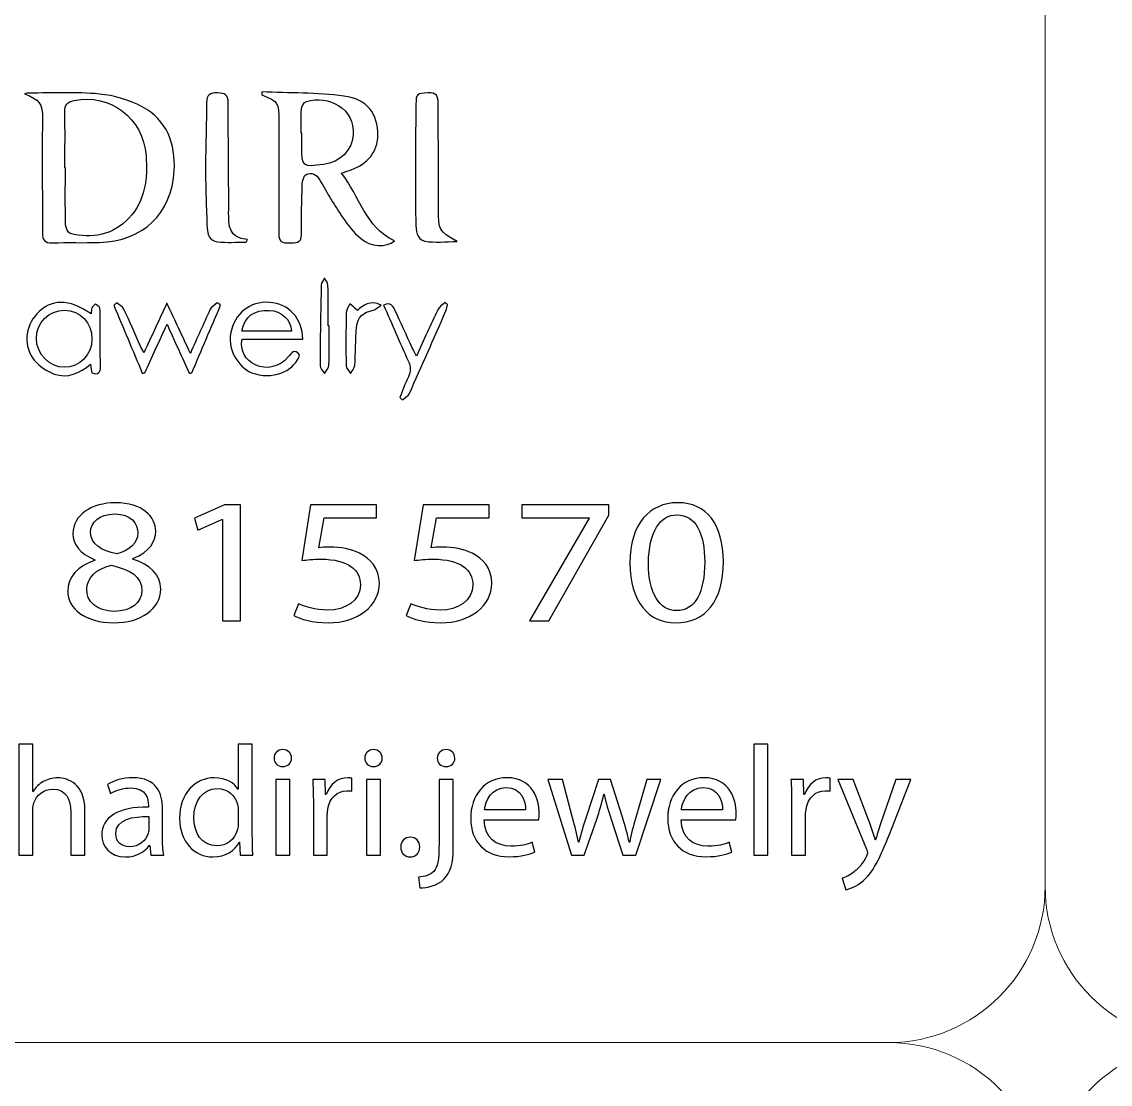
# Model space of a CAD drawing. Header units: millimetres. Extents: x -576 to 618, y 160 to 343.
# Drawn here: x 0.99 to 21.78, y 302.5 to 322.8 of the extents above; entities that cross this region are included whole.
import ezdxf

# ---------------------------------------------------------------- set-up
doc = ezdxf.new("R2010")
doc.units = ezdxf.units.MM
doc.header["$MEASUREMENT"] = 0
doc.layers.add('Layer 1', color=7, linetype='Continuous')

msp = doc.modelspace()

# ---------------------------------------------------------------- linework, layer by layer
at = {"layer": 'Layer 1', "color": 250, "lineweight": 18}
for points in [[(-16.2783, 343.1001), (-16.2783, 343.1001), (17.5517, 343.1001), (17.5517, 343.1001), (19.1957, 343.1001), (20.5367, 341.7591), (20.5367, 340.1151), (20.5367, 340.1151), (20.5367, 306.2851), (20.5367, 306.2851), (20.5367, 304.6411), (19.1957, 303.3001), (17.5517, 303.3001), (17.5517, 303.3001), (-16.2783, 303.3001), (-16.2783, 303.3001), (-17.9223, 303.3001), (-19.2633, 304.6411), (-19.2633, 306.2851), (-19.2633, 306.2851), (-19.2633, 340.1151), (-19.2633, 340.1151), (-19.2633, 341.7591), (-17.9223, 343.1001), (-16.2783, 343.1001)], [(23.5217, 343.1001), (23.5217, 343.1001), (57.3517, 343.1001), (57.3517, 343.1001), (58.9957, 343.1001), (60.3367, 341.7591), (60.3367, 340.1151), (60.3367, 340.1151), (60.3367, 306.2851), (60.3367, 306.2851), (60.3367, 304.6411), (58.9957, 303.3001), (57.3517, 303.3001), (57.3517, 303.3001), (23.5217, 303.3001), (23.5217, 303.3001), (21.8777, 303.3001), (20.5367, 304.6411), (20.5367, 306.2851), (20.5367, 306.2851), (20.5367, 340.1151), (20.5367, 340.1151), (20.5367, 341.7591), (21.8777, 343.1001), (23.5217, 343.1001)], [(-16.2783, 303.3001), (-16.2783, 303.3001), (17.5517, 303.3001), (17.5517, 303.3001), (19.1957, 303.3001), (20.5367, 301.9591), (20.5367, 300.3151), (20.5367, 300.3151), (20.5367, 266.4851), (20.5367, 266.4851), (20.5367, 264.8411), (19.1957, 263.5001), (17.5517, 263.5001), (17.5517, 263.5001), (-16.2783, 263.5001), (-16.2783, 263.5001), (-17.9223, 263.5001), (-19.2633, 264.8411), (-19.2633, 266.4851), (-19.2633, 266.4851), (-19.2633, 300.3151), (-19.2633, 300.3151), (-19.2633, 301.9591), (-17.9223, 303.3001), (-16.2783, 303.3001)], [(23.5217, 303.3001), (23.5217, 303.3001), (57.3517, 303.3001), (57.3517, 303.3001), (58.9957, 303.3001), (60.3367, 301.9591), (60.3367, 300.3151), (60.3367, 300.3151), (60.3367, 266.4851), (60.3367, 266.4851), (60.3367, 264.8411), (58.9957, 263.5001), (57.3517, 263.5001), (57.3517, 263.5001), (23.5217, 263.5001), (23.5217, 263.5001), (21.8777, 263.5001), (20.5367, 264.8411), (20.5367, 266.4851), (20.5367, 266.4851), (20.5367, 300.3151), (20.5367, 300.3151), (20.5367, 301.9591), (21.8777, 303.3001), (23.5217, 303.3001)]]:
    msp.add_open_spline(points, degree=3, knots=[0, 0, 0, 0, 0.125, 0.125, 0.125, 0.25, 0.25, 0.25, 0.375, 0.375, 0.375, 0.5, 0.5, 0.5, 0.625, 0.625, 0.625, 0.75, 0.75, 0.75, 0.875, 0.875, 0.875, 1, 1, 1, 1], dxfattribs=at)
at = {"layer": 'Layer 1', "color": 230}
for points, knots in [([(1.0398, 321.4248), (1.0707, 321.4304), (1.1013, 321.441), (1.1318, 321.4407), (1.5793, 321.4386), (2.0292, 321.4635), (2.4725, 321.4217), (2.7521, 321.3951), (3.0442, 321.3097), (3.2916, 321.1774), (3.7652, 320.925), (3.9293, 320.4704), (3.9022, 319.9583), (3.8582, 319.1337), (3.3, 318.6076), (2.4709, 318.5852), (2.1715, 318.5768), (1.871, 318.5876), (1.5711, 318.5786), (1.4277, 318.5745), (1.3833, 318.6348), (1.3836, 318.7686), (1.3852, 319.3518), (1.3808, 319.9349), (1.3799, 320.5178), (1.3799, 320.6594), (1.3893, 320.8008), (1.3873, 320.9424), (1.3833, 321.2466), (1.3312, 321.3134), (1.0398, 321.4248)], [0, 0, 0, 0, 0.1, 0.1, 0.1, 0.2, 0.2, 0.2, 0.3, 0.3, 0.3, 0.4, 0.4, 0.4, 0.5, 0.5, 0.5, 0.6, 0.6, 0.6, 0.7, 0.7, 0.7, 0.8, 0.8, 0.8, 0.9, 0.9, 0.9, 1, 1, 1, 1]), ([(1.8142, 320.0117), (1.8142, 320.0117), (1.8227, 320.0117), (1.8227, 320.0117), (1.8227, 319.6494), (1.8188, 319.2869), (1.8267, 318.9246), (1.8282, 318.8663), (1.8723, 318.768), (1.9131, 318.758), (2.3362, 318.6569), (2.7262, 318.7181), (3.0358, 319.0498), (3.3509, 319.387), (3.3958, 319.8073), (3.3642, 320.2407), (3.3115, 320.9646), (2.68, 321.4413), (1.9887, 321.295), (1.8607, 321.2681), (1.8082, 321.2176), (1.8114, 321.0819), (1.8202, 320.7252), (1.8142, 320.3686), (1.8142, 320.0117)], [0, 0, 0, 0, 0.125, 0.125, 0.125, 0.25, 0.25, 0.25, 0.375, 0.375, 0.375, 0.5, 0.5, 0.5, 0.625, 0.625, 0.625, 0.75, 0.75, 0.75, 0.875, 0.875, 0.875, 1, 1, 1, 1]), ([(5.2741, 318.5924), (5.0909, 318.5924), (4.9056, 318.5777), (4.7243, 318.5974), (4.5873, 318.612), (4.5355, 318.7353), (4.5306, 318.8616), (4.5162, 319.2408), (4.5015, 319.6199), (4.5006, 319.9989), (4.5, 320.4183), (4.5187, 320.837), (4.519, 321.2564), (4.5193, 321.4124), (4.5902, 321.4457), (4.7281, 321.4432), (4.8651, 321.4408), (4.9359, 321.4071), (4.9353, 321.251), (4.9324, 320.6165), (4.9402, 319.9821), (4.9433, 319.3475), (4.9437, 319.2854), (4.9424, 319.223), (4.9418, 319.1606), (4.939, 318.911), (4.9465, 318.6679), (5.2997, 318.6402), (5.2913, 318.6245), (5.2825, 318.6086), (5.2741, 318.5924)], [0, 0, 0, 0, 0.1, 0.1, 0.1, 0.2, 0.2, 0.2, 0.3, 0.3, 0.3, 0.4, 0.4, 0.4, 0.5, 0.5, 0.5, 0.6, 0.6, 0.6, 0.7, 0.7, 0.7, 0.8, 0.8, 0.8, 0.9, 0.9, 0.9, 1, 1, 1, 1]), ([(5.5761, 321.4631), (6.0994, 321.4394), (6.6267, 321.4482), (7.1446, 321.3823), (7.5921, 321.3253), (7.797, 321.0382), (7.7908, 320.6248), (7.7864, 320.3249), (7.6026, 320.0906), (7.2815, 319.9758), (7.2301, 319.9574), (7.178, 319.9402), (7.0953, 319.9115), (7.446, 319.4719), (7.5505, 318.8744), (8.109, 318.6173), (7.9587, 318.4831), (7.6557, 318.4965), (7.4582, 318.6672), (7.3315, 318.7761), (7.222, 318.9115), (7.1281, 319.0506), (6.9699, 319.285), (6.8216, 319.5271), (6.6862, 319.7754), (6.6198, 319.8971), (6.525, 319.9255), (6.4219, 319.8865), (6.3786, 319.87), (6.3512, 319.763), (6.3486, 319.6956), (6.3368, 319.3789), (6.3284, 319.0613), (6.3337, 318.7445), (6.3374, 318.5486), (6.2098, 318.5873), (6.0947, 318.5789), (5.9655, 318.5699), (5.8962, 318.6005), (5.8978, 318.7521), (5.9037, 319.4656), (5.8999, 320.1795), (5.9015, 320.8931), (5.9025, 321.2616), (5.8925, 321.2797), (5.5727, 321.4057), (5.5739, 321.4248), (5.5748, 321.4441), (5.5761, 321.4631)], [0, 0, 0, 0, 0.0625, 0.0625, 0.0625, 0.125, 0.125, 0.125, 0.1875, 0.1875, 0.1875, 0.25, 0.25, 0.25, 0.3125, 0.3125, 0.3125, 0.375, 0.375, 0.375, 0.4375, 0.4375, 0.4375, 0.5, 0.5, 0.5, 0.5625, 0.5625, 0.5625, 0.625, 0.625, 0.625, 0.6875, 0.6875, 0.6875, 0.75, 0.75, 0.75, 0.8125, 0.8125, 0.8125, 0.875, 0.875, 0.875, 0.9375, 0.9375, 0.9375, 1, 1, 1, 1]), ([(9.3052, 318.6031), (9.0853, 318.6031), (8.8818, 318.5744), (8.6909, 318.6118), (8.5299, 318.6436), (8.5171, 318.8199), (8.5152, 318.9634), (8.5096, 319.3887), (8.5093, 319.8137), (8.5099, 320.2386), (8.5106, 320.5675), (8.5152, 320.8964), (8.5187, 321.2249), (8.5208, 321.4258), (8.5405, 321.4349), (8.7474, 321.4449), (8.9109, 321.453), (8.947, 321.3809), (8.9461, 321.2327), (8.9433, 320.5697), (8.9517, 319.9063), (8.9517, 319.2434), (8.9517, 318.8084), (8.948, 318.8084), (9.3052, 318.6031)], [0, 0, 0, 0, 0.125, 0.125, 0.125, 0.25, 0.25, 0.25, 0.375, 0.375, 0.375, 0.5, 0.5, 0.5, 0.625, 0.625, 0.625, 0.75, 0.75, 0.75, 0.875, 0.875, 0.875, 1, 1, 1, 1]), ([(6.3271, 320.6759), (6.3271, 320.6759), (6.3377, 320.6759), (6.3377, 320.6759), (6.3377, 320.5913), (6.3365, 320.5065), (6.338, 320.422), (6.3453, 320.0229), (6.3455, 320.0229), (6.7542, 320.0775), (7.0732, 320.1202), (7.2968, 320.3433), (7.3187, 320.6363), (7.3568, 321.1546), (6.8475, 321.4026), (6.4254, 321.2816), (6.3821, 321.2691), (6.3361, 321.1867), (6.3318, 321.1331), (6.319, 320.9814), (6.3271, 320.8282), (6.3271, 320.6759)], [0, 0, 0, 0, 0.1428571, 0.1428571, 0.1428571, 0.2857143, 0.2857143, 0.2857143, 0.4285714, 0.4285714, 0.4285714, 0.5714286, 0.5714286, 0.5714286, 0.7142857, 0.7142857, 0.7142857, 0.8571429, 0.8571429, 0.8571429, 1, 1, 1, 1]), ([(6.8622, 316.9915), (6.8622, 316.7425), (6.8678, 316.4932), (6.8581, 316.2446), (6.8559, 316.1884), (6.801, 316.1344), (6.7705, 316.0792), (6.7411, 316.131), (6.6866, 316.1827), (6.6866, 316.2342), (6.6884, 316.7494), (6.6984, 317.2645), (6.7109, 317.779), (6.7121, 317.8202), (6.7517, 317.8604), (6.7739, 317.901), (6.7963, 317.858), (6.8372, 317.8159), (6.8382, 317.7724), (6.8441, 317.5122), (6.8413, 317.2517), (6.8413, 316.9915), (6.8413, 316.9915), (6.8622, 316.9915), (6.8622, 316.9915)], [0, 0, 0, 0, 0.125, 0.125, 0.125, 0.25, 0.25, 0.25, 0.375, 0.375, 0.375, 0.5, 0.5, 0.5, 0.625, 0.625, 0.625, 0.75, 0.75, 0.75, 0.875, 0.875, 0.875, 1, 1, 1, 1]), ([(2.3155, 317.2208), (2.3202, 317.272), (2.3158, 317.3088), (2.3286, 317.3372), (2.342, 317.3668), (2.3722, 317.3884), (2.3957, 317.4137), (2.4241, 317.3866), (2.4731, 317.3619), (2.478, 317.3307), (2.4915, 317.2473), (2.4874, 317.1616), (2.488, 317.0764), (2.4896, 316.7881), (2.489, 316.4995), (2.4927, 316.2109), (2.4939, 316.0979), (2.4527, 316.052), (2.3301, 316.0948), (2.323, 316.1404), (2.3155, 316.1894), (2.3042, 316.2621), (2.0959, 316.0845), (1.8649, 315.9819), (1.611, 316.0726), (1.4696, 316.1232), (1.3274, 316.2199), (1.2297, 316.3342), (1.0166, 316.5837), (1.0515, 316.9843), (1.278, 317.2205), (1.5573, 317.5126), (1.8786, 317.5169), (2.3155, 317.2208)], [0, 0, 0, 0, 0.0909091, 0.0909091, 0.0909091, 0.1818182, 0.1818182, 0.1818182, 0.2727273, 0.2727273, 0.2727273, 0.3636364, 0.3636364, 0.3636364, 0.4545455, 0.4545455, 0.4545455, 0.5454545, 0.5454545, 0.5454545, 0.6363636, 0.6363636, 0.6363636, 0.7272727, 0.7272727, 0.7272727, 0.8181818, 0.8181818, 0.8181818, 0.9090909, 0.9090909, 0.9090909, 1, 1, 1, 1]), ([(6.3568, 316.7359), (6.3568, 316.7359), (5.1971, 316.7359), (5.1971, 316.7359), (5.1599, 316.5187), (5.2589, 316.3362), (5.4529, 316.2448), (5.6607, 316.1465), (5.9175, 316.2071), (6.0804, 316.3989), (6.1449, 316.475), (6.1974, 316.5646), (6.2966, 316.4414), (6.2223, 316.1643), (5.8479, 315.9668), (5.4529, 316.0729), (5.1452, 316.1556), (4.9222, 316.5187), (4.9799, 316.8423), (5.0488, 317.2274), (5.3459, 317.4682), (5.72, 317.4417), (6.0913, 317.4155), (6.3518, 317.1368), (6.3568, 316.7359)], [0, 0, 0, 0, 0.125, 0.125, 0.125, 0.25, 0.25, 0.25, 0.375, 0.375, 0.375, 0.5, 0.5, 0.5, 0.625, 0.625, 0.625, 0.75, 0.75, 0.75, 0.875, 0.875, 0.875, 1, 1, 1, 1]), ([(7.4003, 317.2847), (7.511, 317.3866), (7.6324, 317.4896), (7.8552, 317.3895), (7.7894, 317.3452), (7.751, 317.3012), (7.7054, 317.2921), (7.5055, 317.2522), (7.4069, 317.1692), (7.3862, 316.9598), (7.3628, 316.719), (7.3672, 316.4753), (7.3491, 316.2334), (7.345, 316.1811), (7.297, 316.1317), (7.2692, 316.0809), (7.2399, 316.1311), (7.1863, 316.1807), (7.1857, 316.2316), (7.1791, 316.5704), (7.1806, 316.9096), (7.1878, 317.2484), (7.189, 317.3046), (7.2327, 317.3598), (7.2568, 317.4154), (7.3001, 317.376), (7.3429, 317.3368), (7.4003, 317.2847)], [0, 0, 0, 0, 0.1111111, 0.1111111, 0.1111111, 0.2222222, 0.2222222, 0.2222222, 0.3333333, 0.3333333, 0.3333333, 0.4444444, 0.4444444, 0.4444444, 0.5555556, 0.5555556, 0.5555556, 0.6666667, 0.6666667, 0.6666667, 0.7777778, 0.7777778, 0.7777778, 0.8888889, 0.8888889, 0.8888889, 1, 1, 1, 1]), ([(1.8066, 317.2898), (1.5071, 317.2917), (1.2696, 317.0539), (1.2696, 316.7519), (1.27, 316.458), (1.5186, 316.2003), (1.8012, 316.2009), (2.1018, 316.2015), (2.3277, 316.4339), (2.3301, 316.7453), (2.3326, 317.0549), (2.1083, 317.2879), (1.8066, 317.2898)], [0, 0, 0, 0, 0.25, 0.25, 0.25, 0.5, 0.5, 0.5, 0.75, 0.75, 0.75, 1, 1, 1, 1]), ([(3.7643, 317.0238), (3.6117, 316.6875), (3.4766, 316.3908), (3.3418, 316.094), (3.3256, 316.0924), (3.309, 316.0912), (3.2925, 316.09), (3.1116, 316.5218), (2.9302, 316.9533), (2.749, 317.3851), (2.768, 317.4004), (2.7864, 317.416), (2.8052, 317.4317), (2.8507, 317.3927), (2.9153, 317.3627), (2.939, 317.3131), (3.0491, 317.0831), (3.1475, 316.8482), (3.2507, 316.6151), (3.2685, 316.5754), (3.2909, 316.538), (3.3225, 316.4784), (3.4694, 316.7945), (3.6068, 317.0903), (3.7634, 317.4266), (3.9191, 317.0925), (4.0576, 316.7945), (4.2099, 316.4675), (4.3424, 316.7633), (4.4585, 317.0322), (4.5846, 317.2965), (4.611, 317.3521), (4.6757, 317.3889), (4.7225, 317.4344), (4.7446, 317.4191), (4.7664, 317.4035), (4.788, 317.388), (4.6045, 316.9561), (4.4208, 316.5243), (4.2373, 316.0931), (4.2205, 316.0922), (4.2033, 316.0912), (4.1868, 316.0906), (4.051, 316.3901), (3.9153, 316.6896), (3.7643, 317.0238)], [0, 0, 0, 0, 0.0666667, 0.0666667, 0.0666667, 0.1333333, 0.1333333, 0.1333333, 0.2, 0.2, 0.2, 0.2666667, 0.2666667, 0.2666667, 0.3333333, 0.3333333, 0.3333333, 0.4, 0.4, 0.4, 0.4666667, 0.4666667, 0.4666667, 0.5333333, 0.5333333, 0.5333333, 0.6, 0.6, 0.6, 0.6666667, 0.6666667, 0.6666667, 0.7333333, 0.7333333, 0.7333333, 0.8, 0.8, 0.8, 0.8666667, 0.8666667, 0.8666667, 0.9333333, 0.9333333, 0.9333333, 1, 1, 1, 1]), ([(6.1428, 316.8907), (6.1265, 317.1143), (5.9543, 317.2741), (5.7166, 317.2887), (5.4305, 317.3069), (5.2463, 317.1686), (5.1955, 316.8907), (5.1955, 316.8907), (6.1428, 316.8907), (6.1428, 316.8907)], [0, 0, 0, 0, 0.3333333, 0.3333333, 0.3333333, 0.6666667, 0.6666667, 0.6666667, 1, 1, 1, 1]), ([(7.9021, 317.3885), (8.0378, 317.4525), (8.0788, 317.3758), (8.1158, 317.2962), (8.2275, 317.0553), (8.3377, 316.8132), (8.4494, 316.572), (8.47, 316.5271), (8.494, 316.484), (8.5296, 316.4141), (8.6709, 316.7264), (8.7976, 317.0154), (8.9343, 317.2993), (8.9614, 317.3552), (9.0275, 317.3923), (9.0759, 317.4379), (9.0912, 317.426), (9.1061, 317.4138), (9.1218, 317.4019), (9.1114, 317.3611), (9.1071, 317.3174), (9.0906, 317.2796), (8.86, 316.7514), (8.6298, 316.2232), (8.3933, 315.6977), (8.3708, 315.6481), (8.3053, 315.6178), (8.2597, 315.5786), (8.2432, 315.5926), (8.2263, 315.6066), (8.2091, 315.6207), (8.2634, 315.7539), (8.3124, 315.8893), (8.3739, 316.0191), (8.4238, 316.1249), (8.4213, 316.2163), (8.3717, 316.3243), (8.2107, 316.6722), (8.0613, 317.0254), (7.9021, 317.3885)], [0, 0, 0, 0, 0.0769231, 0.0769231, 0.0769231, 0.1538462, 0.1538462, 0.1538462, 0.2307692, 0.2307692, 0.2307692, 0.3076923, 0.3076923, 0.3076923, 0.3846154, 0.3846154, 0.3846154, 0.4615385, 0.4615385, 0.4615385, 0.5384615, 0.5384615, 0.5384615, 0.6153846, 0.6153846, 0.6153846, 0.6923077, 0.6923077, 0.6923077, 0.7692308, 0.7692308, 0.7692308, 0.8461538, 0.8461538, 0.8461538, 0.9230769, 0.9230769, 0.9230769, 1, 1, 1, 1]), ([(1.8668, 311.9206), (1.8668, 312.2004), (2.0652, 312.3986), (2.3891, 312.5147), (2.3891, 312.5147), (2.3854, 312.5246), (2.3854, 312.5246), (2.0936, 312.6407), (1.9679, 312.8319), (1.9679, 313.0232), (1.9679, 313.3749), (2.3205, 313.6135), (2.7822, 313.6135), (3.2927, 313.6135), (3.5479, 313.3439), (3.5479, 313.0676), (3.5479, 312.88), (3.4387, 312.6785), (3.1145, 312.5486), (3.1145, 312.5486), (3.1145, 312.5384), (3.1145, 312.5384), (3.4425, 312.4292), (3.6453, 312.2345), (3.6453, 311.9649), (3.6453, 311.5792), (3.2525, 311.32), (2.7501, 311.32), (2.1988, 311.32), (1.8668, 311.5961), (1.8668, 311.9206)], [0, 0, 0, 0, 0.1, 0.1, 0.1, 0.2, 0.2, 0.2, 0.3, 0.3, 0.3, 0.4, 0.4, 0.4, 0.5, 0.5, 0.5, 0.6, 0.6, 0.6, 0.7, 0.7, 0.7, 0.8, 0.8, 0.8, 0.9, 0.9, 0.9, 1, 1, 1, 1]), ([(4.8212, 313.2961), (4.8212, 313.2961), (4.8132, 313.2961), (4.8132, 313.2961), (4.8132, 313.2961), (4.3554, 313.088), (4.3554, 313.088), (4.3554, 313.088), (4.2865, 313.3167), (4.2865, 313.3167), (4.2865, 313.3167), (4.8618, 313.576), (4.8618, 313.576), (4.8618, 313.576), (5.1657, 313.576), (5.1657, 313.576), (5.1657, 313.576), (5.1657, 311.3573), (5.1657, 311.3573), (5.1657, 311.3573), (4.8212, 311.3573), (4.8212, 311.3573), (4.8212, 311.3573), (4.8212, 313.2961), (4.8212, 313.2961)], [0, 0, 0, 0, 0.125, 0.125, 0.125, 0.25, 0.25, 0.25, 0.375, 0.375, 0.375, 0.5, 0.5, 0.5, 0.625, 0.625, 0.625, 0.75, 0.75, 0.75, 0.875, 0.875, 0.875, 1, 1, 1, 1]), ([(7.7678, 313.3235), (7.7678, 313.3235), (6.7628, 313.3235), (6.7628, 313.3235), (6.7628, 313.3235), (6.6617, 312.7535), (6.6617, 312.7535), (6.7223, 312.76), (6.7791, 312.7672), (6.8764, 312.7672), (7.0789, 312.7672), (7.2814, 312.7298), (7.4437, 312.6477), (7.6502, 312.5488), (7.8203, 312.3575), (7.8203, 312.0777), (7.8203, 311.6439), (7.411, 311.3198), (6.84, 311.3198), (6.5523, 311.3198), (6.3092, 311.3882), (6.1834, 311.4564), (6.1834, 311.4564), (6.2727, 311.6848), (6.2727, 311.6848), (6.3822, 311.6302), (6.5969, 311.562), (6.8359, 311.562), (7.1722, 311.562), (7.4599, 311.7463), (7.4599, 312.0434), (7.4559, 312.3301), (7.2287, 312.5351), (6.702, 312.5351), (6.5523, 312.5351), (6.435, 312.5213), (6.3376, 312.5111), (6.3376, 312.5111), (6.5077, 313.5763), (6.5077, 313.5763), (6.5077, 313.5763), (7.7678, 313.5763), (7.7678, 313.5763), (7.7678, 313.5763), (7.7678, 313.3235), (7.7678, 313.3235)], [0, 0, 0, 0, 0.0666667, 0.0666667, 0.0666667, 0.1333333, 0.1333333, 0.1333333, 0.2, 0.2, 0.2, 0.2666667, 0.2666667, 0.2666667, 0.3333333, 0.3333333, 0.3333333, 0.4, 0.4, 0.4, 0.4666667, 0.4666667, 0.4666667, 0.5333333, 0.5333333, 0.5333333, 0.6, 0.6, 0.6, 0.6666667, 0.6666667, 0.6666667, 0.7333333, 0.7333333, 0.7333333, 0.8, 0.8, 0.8, 0.8666667, 0.8666667, 0.8666667, 0.9333333, 0.9333333, 0.9333333, 1, 1, 1, 1]), ([(9.9159, 313.3235), (9.9159, 313.3235), (8.9109, 313.3235), (8.9109, 313.3235), (8.9109, 313.3235), (8.8098, 312.7535), (8.8098, 312.7535), (8.8703, 312.76), (8.9271, 312.7672), (9.0245, 312.7672), (9.2269, 312.7672), (9.4294, 312.7298), (9.5916, 312.6477), (9.7983, 312.5488), (9.9682, 312.3575), (9.9682, 312.0777), (9.9682, 311.6439), (9.5589, 311.3198), (8.9879, 311.3198), (8.7002, 311.3198), (8.4572, 311.3882), (8.3315, 311.4564), (8.3315, 311.4564), (8.4207, 311.6848), (8.4207, 311.6848), (8.5302, 311.6302), (8.7449, 311.562), (8.9839, 311.562), (9.3202, 311.562), (9.6079, 311.7463), (9.6079, 312.0434), (9.6039, 312.3301), (9.3767, 312.5351), (8.85, 312.5351), (8.7002, 312.5351), (8.5829, 312.5213), (8.4856, 312.5111), (8.4856, 312.5111), (8.6556, 313.5763), (8.6556, 313.5763), (8.6556, 313.5763), (9.9159, 313.5763), (9.9159, 313.5763), (9.9159, 313.5763), (9.9159, 313.3235), (9.9159, 313.3235)], [0, 0, 0, 0, 0.0666667, 0.0666667, 0.0666667, 0.1333333, 0.1333333, 0.1333333, 0.2, 0.2, 0.2, 0.2666667, 0.2666667, 0.2666667, 0.3333333, 0.3333333, 0.3333333, 0.4, 0.4, 0.4, 0.4666667, 0.4666667, 0.4666667, 0.5333333, 0.5333333, 0.5333333, 0.6, 0.6, 0.6, 0.6666667, 0.6666667, 0.6666667, 0.7333333, 0.7333333, 0.7333333, 0.8, 0.8, 0.8, 0.8666667, 0.8666667, 0.8666667, 0.9333333, 0.9333333, 0.9333333, 1, 1, 1, 1]), ([(12.2019, 313.5761), (12.2019, 313.5761), (12.2019, 313.378), (12.2019, 313.378), (12.2019, 313.378), (11.0552, 311.3574), (11.0552, 311.3574), (11.0552, 311.3574), (10.6868, 311.3574), (10.6868, 311.3574), (10.6868, 311.3574), (11.829, 313.3203), (11.829, 313.3203), (11.829, 313.3203), (11.829, 313.3269), (11.829, 313.3269), (11.829, 313.3269), (10.5407, 313.3269), (10.5407, 313.3269), (10.5407, 313.3269), (10.5407, 313.5761), (10.5407, 313.5761), (10.5407, 313.5761), (12.2019, 313.5761), (12.2019, 313.5761)], [0, 0, 0, 0, 0.125, 0.125, 0.125, 0.25, 0.25, 0.25, 0.375, 0.375, 0.375, 0.5, 0.5, 0.5, 0.625, 0.625, 0.625, 0.75, 0.75, 0.75, 0.875, 0.875, 0.875, 1, 1, 1, 1]), ([(14.3907, 312.4904), (14.3907, 311.7363), (14.0584, 311.3197), (13.475, 311.3197), (12.9605, 311.3197), (12.6119, 311.7259), (12.6039, 312.4601), (12.6039, 313.2039), (12.9848, 313.6136), (13.5196, 313.6136), (14.0744, 313.6136), (14.3907, 313.1971), (14.3907, 312.4904)], [0, 0, 0, 0, 0.25, 0.25, 0.25, 0.5, 0.5, 0.5, 0.75, 0.75, 0.75, 1, 1, 1, 1]), ([(2.3043, 313.0435), (2.3043, 312.8217), (2.503, 312.7022), (2.8065, 312.6342), (3.0334, 312.6991), (3.2078, 312.8354), (3.2078, 313.0369), (3.2078, 313.2145), (3.082, 313.3986), (2.7622, 313.3986), (2.4665, 313.3986), (2.3043, 313.2348), (2.3043, 313.0435)], [0, 0, 0, 0, 0.25, 0.25, 0.25, 0.5, 0.5, 0.5, 0.75, 0.75, 0.75, 1, 1, 1, 1]), ([(12.9605, 312.4564), (12.9605, 311.8795), (13.1711, 311.5521), (13.4952, 311.5521), (13.86, 311.5521), (14.0338, 311.9103), (14.0338, 312.4769), (14.0338, 313.023), (13.8678, 313.3814), (13.4993, 313.3814), (13.1874, 313.3814), (12.9605, 313.0607), (12.9605, 312.4564)], [0, 0, 0, 0, 0.25, 0.25, 0.25, 0.5, 0.5, 0.5, 0.75, 0.75, 0.75, 1, 1, 1, 1]), ([(3.2848, 311.934), (3.2848, 312.2039), (3.0621, 312.3336), (2.7052, 312.4189), (2.3975, 312.344), (2.2316, 312.1733), (2.2316, 311.9615), (2.2194, 311.7365), (2.4219, 311.5383), (2.7579, 311.5383), (3.078, 311.5383), (3.2848, 311.7056), (3.2848, 311.934)], [0, 0, 0, 0, 0.25, 0.25, 0.25, 0.5, 0.5, 0.5, 0.75, 0.75, 0.75, 1, 1, 1, 1]), ([(0.9321, 309.0023), (0.9321, 309.0023), (1.202, 309.0023), (1.202, 309.0023), (1.202, 309.0023), (1.202, 308.099), (1.202, 308.099), (1.202, 308.099), (1.2082, 308.099), (1.2082, 308.099), (1.251, 308.1742), (1.3184, 308.2401), (1.4014, 308.2847), (1.4809, 308.3296), (1.5758, 308.3592), (1.6772, 308.3592), (1.8762, 308.3592), (2.1954, 308.2401), (2.1954, 307.7405), (2.1954, 307.7405), (2.1954, 306.8794), (2.1954, 306.8794), (2.1954, 306.8794), (1.9256, 306.8794), (1.9256, 306.8794), (1.9256, 306.8794), (1.9256, 307.7106), (1.9256, 307.7106), (1.9256, 307.9436), (1.8366, 308.1411), (1.582, 308.1411), (1.4073, 308.1411), (1.2694, 308.0214), (1.2204, 307.8778), (1.2051, 307.8423), (1.202, 307.8032), (1.202, 307.7524), (1.202, 307.7524), (1.202, 306.8794), (1.202, 306.8794), (1.202, 306.8794), (0.9321, 306.8794), (0.9321, 306.8794), (0.9321, 306.8794), (0.9321, 309.0023), (0.9321, 309.0023)], [0, 0, 0, 0, 0.0666667, 0.0666667, 0.0666667, 0.1333333, 0.1333333, 0.1333333, 0.2, 0.2, 0.2, 0.2666667, 0.2666667, 0.2666667, 0.3333333, 0.3333333, 0.3333333, 0.4, 0.4, 0.4, 0.4666667, 0.4666667, 0.4666667, 0.5333333, 0.5333333, 0.5333333, 0.6, 0.6, 0.6, 0.6666667, 0.6666667, 0.6666667, 0.7333333, 0.7333333, 0.7333333, 0.8, 0.8, 0.8, 0.8666667, 0.8666667, 0.8666667, 0.9333333, 0.9333333, 0.9333333, 1, 1, 1, 1]), ([(5.3938, 309.0024), (5.3938, 309.0024), (5.3938, 307.2532), (5.3938, 307.2532), (5.3938, 307.1247), (5.3969, 306.9781), (5.406, 306.8794), (5.406, 306.8794), (5.1638, 306.8794), (5.1638, 306.8794), (5.1638, 306.8794), (5.1516, 307.1306), (5.1516, 307.1306), (5.1516, 307.1306), (5.1454, 307.1306), (5.1454, 307.1306), (5.0627, 306.969), (4.8818, 306.8467), (4.6393, 306.8467), (4.2808, 306.8467), (4.0047, 307.1425), (4.0047, 307.5821), (4.0016, 308.0635), (4.3086, 308.3593), (4.6702, 308.3593), (4.8971, 308.3593), (5.0505, 308.2548), (5.1176, 308.1381), (5.1176, 308.1381), (5.1238, 308.1381), (5.1238, 308.1381), (5.1238, 308.1381), (5.1238, 309.0024), (5.1238, 309.0024), (5.1238, 309.0024), (5.3938, 309.0024), (5.3938, 309.0024)], [0, 0, 0, 0, 0.0833333, 0.0833333, 0.0833333, 0.1666667, 0.1666667, 0.1666667, 0.25, 0.25, 0.25, 0.3333333, 0.3333333, 0.3333333, 0.4166667, 0.4166667, 0.4166667, 0.5, 0.5, 0.5, 0.5833333, 0.5833333, 0.5833333, 0.6666667, 0.6666667, 0.6666667, 0.75, 0.75, 0.75, 0.8333333, 0.8333333, 0.8333333, 0.9166667, 0.9166667, 0.9166667, 1, 1, 1, 1]), ([(14.971, 309.0022), (14.971, 309.0022), (15.2406, 309.0022), (15.2406, 309.0022), (15.2406, 309.0022), (15.2406, 306.8793), (15.2406, 306.8793), (15.2406, 306.8793), (14.971, 306.8793), (14.971, 306.8793), (14.971, 306.8793), (14.971, 309.0022), (14.971, 309.0022)], [0, 0, 0, 0, 0.25, 0.25, 0.25, 0.5, 0.5, 0.5, 0.75, 0.75, 0.75, 1, 1, 1, 1]), ([(6.1423, 308.7332), (6.1451, 308.6434), (6.0777, 308.5717), (5.9704, 308.5717), (5.8753, 308.5717), (5.8079, 308.6434), (5.8079, 308.7332), (5.8079, 308.8259), (5.8784, 308.8974), (5.9764, 308.8974), (6.0777, 308.8974), (6.1423, 308.8259), (6.1423, 308.7332)], [0, 0, 0, 0, 0.25, 0.25, 0.25, 0.5, 0.5, 0.5, 0.75, 0.75, 0.75, 1, 1, 1, 1]), ([(7.8749, 308.7332), (7.878, 308.6434), (7.8103, 308.5717), (7.703, 308.5717), (7.6082, 308.5717), (7.5408, 308.6434), (7.5408, 308.7332), (7.5408, 308.8259), (7.6113, 308.8974), (7.7092, 308.8974), (7.8103, 308.8974), (7.8749, 308.8259), (7.8749, 308.7332)], [0, 0, 0, 0, 0.25, 0.25, 0.25, 0.5, 0.5, 0.5, 0.75, 0.75, 0.75, 1, 1, 1, 1]), ([(9.2607, 308.7332), (9.2639, 308.6465), (9.1996, 308.5717), (9.0923, 308.5717), (8.9912, 308.5717), (8.927, 308.6465), (8.927, 308.7332), (8.927, 308.8259), (8.9972, 308.8974), (9.0983, 308.8974), (9.1965, 308.8974), (9.2607, 308.8259), (9.2607, 308.7332)], [0, 0, 0, 0, 0.25, 0.25, 0.25, 0.5, 0.5, 0.5, 0.75, 0.75, 0.75, 1, 1, 1, 1]), ([(3.4557, 306.8794), (3.4557, 306.8794), (3.4345, 307.062), (3.4345, 307.062), (3.4345, 307.062), (3.4251, 307.062), (3.4251, 307.062), (3.3424, 306.9484), (3.183, 306.8465), (2.9711, 306.8465), (2.6707, 306.8465), (2.5175, 307.0526), (2.5175, 307.2621), (2.5175, 307.6118), (2.8367, 307.8033), (3.4095, 307.8002), (3.4095, 307.8002), (3.4095, 307.8302), (3.4095, 307.8302), (3.4095, 307.9497), (3.3761, 308.165), (3.0725, 308.165), (2.9346, 308.165), (2.7905, 308.1232), (2.6862, 308.0573), (2.6862, 308.0573), (2.6248, 308.2308), (2.6248, 308.2308), (2.7474, 308.3085), (2.9253, 308.3594), (3.1122, 308.3594), (3.5662, 308.3594), (3.6765, 308.0573), (3.6765, 307.7675), (3.6765, 307.7675), (3.6765, 307.2261), (3.6765, 307.2261), (3.6765, 307.1007), (3.6825, 306.9781), (3.7009, 306.8794), (3.7009, 306.8794), (3.4557, 306.8794), (3.4557, 306.8794)], [0, 0, 0, 0, 0.0714286, 0.0714286, 0.0714286, 0.1428571, 0.1428571, 0.1428571, 0.2142857, 0.2142857, 0.2142857, 0.2857143, 0.2857143, 0.2857143, 0.3571429, 0.3571429, 0.3571429, 0.4285714, 0.4285714, 0.4285714, 0.5, 0.5, 0.5, 0.5714286, 0.5714286, 0.5714286, 0.6428571, 0.6428571, 0.6428571, 0.7142857, 0.7142857, 0.7142857, 0.7857143, 0.7857143, 0.7857143, 0.8571429, 0.8571429, 0.8571429, 0.9285714, 0.9285714, 0.9285714, 1, 1, 1, 1]), ([(5.8418, 308.3264), (5.8418, 308.3264), (6.1114, 308.3264), (6.1114, 308.3264), (6.1114, 308.3264), (6.1114, 306.8793), (6.1114, 306.8793), (6.1114, 306.8793), (5.8418, 306.8793), (5.8418, 306.8793), (5.8418, 306.8793), (5.8418, 308.3264), (5.8418, 308.3264)], [0, 0, 0, 0, 0.25, 0.25, 0.25, 0.5, 0.5, 0.5, 0.75, 0.75, 0.75, 1, 1, 1, 1]), ([(6.5593, 307.8752), (6.5593, 308.0456), (6.5558, 308.1922), (6.5468, 308.3264), (6.5468, 308.3264), (6.7831, 308.3264), (6.7831, 308.3264), (6.7831, 308.3264), (6.7921, 308.0425), (6.7921, 308.0425), (6.7921, 308.0425), (6.8046, 308.0425), (6.8046, 308.0425), (6.8719, 308.2368), (7.0342, 308.3595), (7.2155, 308.3595), (7.2461, 308.3595), (7.2676, 308.3563), (7.2922, 308.3504), (7.2922, 308.3504), (7.2922, 308.1024), (7.2922, 308.1024), (7.2645, 308.1083), (7.2367, 308.1114), (7.2002, 308.1114), (7.0098, 308.1114), (6.875, 307.971), (6.8382, 307.7735), (6.8321, 307.7376), (6.8258, 307.6958), (6.8258, 307.6509), (6.8258, 307.6509), (6.8258, 306.8796), (6.8258, 306.8796), (6.8258, 306.8796), (6.5593, 306.8796), (6.5593, 306.8796), (6.5593, 306.8796), (6.5593, 307.8752), (6.5593, 307.8752)], [0, 0, 0, 0, 0.0769231, 0.0769231, 0.0769231, 0.1538462, 0.1538462, 0.1538462, 0.2307692, 0.2307692, 0.2307692, 0.3076923, 0.3076923, 0.3076923, 0.3846154, 0.3846154, 0.3846154, 0.4615385, 0.4615385, 0.4615385, 0.5384615, 0.5384615, 0.5384615, 0.6153846, 0.6153846, 0.6153846, 0.6923077, 0.6923077, 0.6923077, 0.7692308, 0.7692308, 0.7692308, 0.8461538, 0.8461538, 0.8461538, 0.9230769, 0.9230769, 0.9230769, 1, 1, 1, 1]), ([(7.5745, 308.3264), (7.5745, 308.3264), (7.844, 308.3264), (7.844, 308.3264), (7.844, 308.3264), (7.844, 306.8793), (7.844, 306.8793), (7.844, 306.8793), (7.5745, 306.8793), (7.5745, 306.8793), (7.5745, 306.8793), (7.5745, 308.3264), (7.5745, 308.3264)], [0, 0, 0, 0, 0.25, 0.25, 0.25, 0.5, 0.5, 0.5, 0.75, 0.75, 0.75, 1, 1, 1, 1]), ([(8.565, 306.4608), (8.6876, 306.4699), (8.795, 306.5029), (8.8592, 306.5713), (8.9329, 306.6552), (8.9603, 306.7688), (8.9603, 307.1155), (8.9603, 307.1155), (8.9603, 308.3264), (8.9603, 308.3264), (8.9603, 308.3264), (9.2302, 308.3264), (9.2302, 308.3264), (9.2302, 308.3264), (9.2302, 307.0141), (9.2302, 307.0141), (9.2302, 306.7329), (9.1843, 306.5507), (9.0524, 306.4191), (8.9329, 306.3023), (8.7366, 306.2546), (8.5925, 306.2546), (8.5925, 306.2546), (8.565, 306.4608), (8.565, 306.4608)], [0, 0, 0, 0, 0.125, 0.125, 0.125, 0.25, 0.25, 0.25, 0.375, 0.375, 0.375, 0.5, 0.5, 0.5, 0.625, 0.625, 0.625, 0.75, 0.75, 0.75, 0.875, 0.875, 0.875, 1, 1, 1, 1]), ([(9.8221, 307.5552), (9.828, 307.1994), (10.0611, 307.0528), (10.3309, 307.0528), (10.5241, 307.0528), (10.6405, 307.0859), (10.7416, 307.1274), (10.7416, 307.1274), (10.7877, 306.9392), (10.7877, 306.9392), (10.6926, 306.8974), (10.53, 306.8496), (10.2941, 306.8496), (9.8373, 306.8496), (9.5644, 307.1423), (9.5644, 307.5791), (9.5644, 308.0157), (9.828, 308.3595), (10.2604, 308.3595), (10.7447, 308.3595), (10.8735, 307.9439), (10.8735, 307.6777), (10.8735, 307.6238), (10.8673, 307.582), (10.8645, 307.5552), (10.8645, 307.5552), (9.8221, 307.5552), (9.8221, 307.5552)], [0, 0, 0, 0, 0.1111111, 0.1111111, 0.1111111, 0.2222222, 0.2222222, 0.2222222, 0.3333333, 0.3333333, 0.3333333, 0.4444444, 0.4444444, 0.4444444, 0.5555556, 0.5555556, 0.5555556, 0.6666667, 0.6666667, 0.6666667, 0.7777778, 0.7777778, 0.7777778, 0.8888889, 0.8888889, 0.8888889, 1, 1, 1, 1]), ([(11.3157, 308.3265), (11.3157, 308.3265), (11.5119, 307.5911), (11.5119, 307.5911), (11.555, 307.4295), (11.5946, 307.28), (11.622, 307.1305), (11.622, 307.1305), (11.6314, 307.1305), (11.6314, 307.1305), (11.6651, 307.2772), (11.7141, 307.4326), (11.7634, 307.5882), (11.7634, 307.5882), (12.0055, 308.3265), (12.0055, 308.3265), (12.0055, 308.3265), (12.2324, 308.3265), (12.2324, 308.3265), (12.2324, 308.3265), (12.4623, 307.6033), (12.4623, 307.6033), (12.5175, 307.4295), (12.5602, 307.2772), (12.5943, 307.1305), (12.5943, 307.1305), (12.6033, 307.1305), (12.6033, 307.1305), (12.628, 307.2772), (12.6676, 307.4295), (12.7166, 307.6001), (12.7166, 307.6001), (12.9284, 308.3265), (12.9284, 308.3265), (12.9284, 308.3265), (13.1949, 308.3265), (13.1949, 308.3265), (13.1949, 308.3265), (12.7166, 306.8794), (12.7166, 306.8794), (12.7166, 306.8794), (12.4714, 306.8794), (12.4714, 306.8794), (12.4714, 306.8794), (12.2449, 307.5702), (12.2449, 307.5702), (12.1928, 307.7318), (12.1497, 307.8753), (12.1129, 308.0457), (12.1129, 308.0457), (12.1066, 308.0457), (12.1066, 308.0457), (12.0698, 307.8721), (12.0239, 307.7224), (11.9718, 307.567), (11.9718, 307.567), (11.7325, 306.8794), (11.7325, 306.8794), (11.7325, 306.8794), (11.4872, 306.8794), (11.4872, 306.8794), (11.4872, 306.8794), (11.0395, 308.3265), (11.0395, 308.3265), (11.0395, 308.3265), (11.3157, 308.3265), (11.3157, 308.3265)], [0, 0, 0, 0, 0.0454545, 0.0454545, 0.0454545, 0.0909091, 0.0909091, 0.0909091, 0.1363636, 0.1363636, 0.1363636, 0.1818182, 0.1818182, 0.1818182, 0.2272727, 0.2272727, 0.2272727, 0.2727273, 0.2727273, 0.2727273, 0.3181818, 0.3181818, 0.3181818, 0.3636364, 0.3636364, 0.3636364, 0.4090909, 0.4090909, 0.4090909, 0.4545455, 0.4545455, 0.4545455, 0.5, 0.5, 0.5, 0.5454545, 0.5454545, 0.5454545, 0.5909091, 0.5909091, 0.5909091, 0.6363636, 0.6363636, 0.6363636, 0.6818182, 0.6818182, 0.6818182, 0.7272727, 0.7272727, 0.7272727, 0.7727273, 0.7727273, 0.7727273, 0.8181818, 0.8181818, 0.8181818, 0.8636364, 0.8636364, 0.8636364, 0.9090909, 0.9090909, 0.9090909, 0.9545455, 0.9545455, 0.9545455, 1, 1, 1, 1]), ([(13.5848, 307.5552), (13.5907, 307.1994), (13.8235, 307.0528), (14.0937, 307.0528), (14.2869, 307.0528), (14.4033, 307.0859), (14.5043, 307.1274), (14.5043, 307.1274), (14.5505, 306.9392), (14.5505, 306.9392), (14.4553, 306.8974), (14.2928, 306.8496), (14.0569, 306.8496), (13.6001, 306.8496), (13.3271, 307.1423), (13.3271, 307.5791), (13.3271, 308.0157), (13.5907, 308.3595), (14.0232, 308.3595), (14.5074, 308.3595), (14.6363, 307.9439), (14.6363, 307.6777), (14.6363, 307.6238), (14.63, 307.582), (14.6273, 307.5552), (14.6273, 307.5552), (13.5848, 307.5552), (13.5848, 307.5552)], [0, 0, 0, 0, 0.1111111, 0.1111111, 0.1111111, 0.2222222, 0.2222222, 0.2222222, 0.3333333, 0.3333333, 0.3333333, 0.4444444, 0.4444444, 0.4444444, 0.5555556, 0.5555556, 0.5555556, 0.6666667, 0.6666667, 0.6666667, 0.7777778, 0.7777778, 0.7777778, 0.8888889, 0.8888889, 0.8888889, 1, 1, 1, 1]), ([(15.6948, 307.8752), (15.6948, 308.0456), (15.6914, 308.1922), (15.6823, 308.3264), (15.6823, 308.3264), (15.9186, 308.3264), (15.9186, 308.3264), (15.9186, 308.3264), (15.9276, 308.0425), (15.9276, 308.0425), (15.9276, 308.0425), (15.9401, 308.0425), (15.9401, 308.0425), (16.0075, 308.2368), (16.1697, 308.3595), (16.351, 308.3595), (16.3816, 308.3595), (16.4031, 308.3563), (16.4277, 308.3504), (16.4277, 308.3504), (16.4277, 308.1024), (16.4277, 308.1024), (16.4, 308.1083), (16.3722, 308.1114), (16.3357, 308.1114), (16.1453, 308.1114), (16.0106, 307.971), (15.9738, 307.7735), (15.9675, 307.7376), (15.9613, 307.6958), (15.9613, 307.6509), (15.9613, 307.6509), (15.9613, 306.8796), (15.9613, 306.8796), (15.9613, 306.8796), (15.6948, 306.8796), (15.6948, 306.8796), (15.6948, 306.8796), (15.6948, 307.8752), (15.6948, 307.8752)], [0, 0, 0, 0, 0.0769231, 0.0769231, 0.0769231, 0.1538462, 0.1538462, 0.1538462, 0.2307692, 0.2307692, 0.2307692, 0.3076923, 0.3076923, 0.3076923, 0.3846154, 0.3846154, 0.3846154, 0.4615385, 0.4615385, 0.4615385, 0.5384615, 0.5384615, 0.5384615, 0.6153846, 0.6153846, 0.6153846, 0.6923077, 0.6923077, 0.6923077, 0.7692308, 0.7692308, 0.7692308, 0.8461538, 0.8461538, 0.8461538, 0.9230769, 0.9230769, 0.9230769, 1, 1, 1, 1]), ([(16.8722, 308.3265), (16.8722, 308.3265), (17.1969, 307.4716), (17.1969, 307.4716), (17.2306, 307.3758), (17.2678, 307.2622), (17.2921, 307.1755), (17.2921, 307.1755), (17.298, 307.1755), (17.298, 307.1755), (17.3258, 307.2622), (17.3564, 307.3726), (17.3932, 307.4775), (17.3932, 307.4775), (17.6875, 308.3265), (17.6875, 308.3265), (17.6875, 308.3265), (17.9726, 308.3265), (17.9726, 308.3265), (17.9726, 308.3265), (17.568, 307.295), (17.568, 307.295), (17.3748, 306.7989), (17.2429, 306.5446), (17.0591, 306.3892), (16.9274, 306.2756), (16.7954, 306.2307), (16.728, 306.2185), (16.728, 306.2185), (16.6604, 306.4401), (16.6604, 306.4401), (16.728, 306.4609), (16.8166, 306.5028), (16.8965, 306.5683), (16.9702, 306.6253), (17.0619, 306.7271), (17.1236, 306.8616), (17.1358, 306.8884), (17.1449, 306.9093), (17.1449, 306.9243), (17.1449, 306.9392), (17.1387, 306.9602), (17.1265, 306.9933), (17.1265, 306.9933), (16.5779, 308.3265), (16.5779, 308.3265), (16.5779, 308.3265), (16.8722, 308.3265), (16.8722, 308.3265)], [0, 0, 0, 0, 0.0625, 0.0625, 0.0625, 0.125, 0.125, 0.125, 0.1875, 0.1875, 0.1875, 0.25, 0.25, 0.25, 0.3125, 0.3125, 0.3125, 0.375, 0.375, 0.375, 0.4375, 0.4375, 0.4375, 0.5, 0.5, 0.5, 0.5625, 0.5625, 0.5625, 0.625, 0.625, 0.625, 0.6875, 0.6875, 0.6875, 0.75, 0.75, 0.75, 0.8125, 0.8125, 0.8125, 0.875, 0.875, 0.875, 0.9375, 0.9375, 0.9375, 1, 1, 1, 1]), ([(5.1238, 307.7375), (5.1238, 307.7703), (5.1207, 307.8152), (5.1117, 307.8479), (5.0717, 308.0158), (4.9245, 308.1531), (4.7223, 308.1531), (4.4431, 308.1531), (4.2777, 307.9138), (4.2777, 307.594), (4.2777, 307.3013), (4.425, 307.0589), (4.7161, 307.0589), (4.8971, 307.0589), (5.0627, 307.1752), (5.1117, 307.3728), (5.1207, 307.4086), (5.1238, 307.4448), (5.1238, 307.4864), (5.1238, 307.4864), (5.1238, 307.7375), (5.1238, 307.7375)], [0, 0, 0, 0, 0.1428571, 0.1428571, 0.1428571, 0.2857143, 0.2857143, 0.2857143, 0.4285714, 0.4285714, 0.4285714, 0.5714286, 0.5714286, 0.5714286, 0.7142857, 0.7142857, 0.7142857, 0.8571429, 0.8571429, 0.8571429, 1, 1, 1, 1]), ([(10.6131, 307.7435), (10.6162, 307.9108), (10.5422, 308.171), (10.2389, 308.171), (9.9662, 308.171), (9.8464, 307.9258), (9.8252, 307.7435), (9.8252, 307.7435), (10.6131, 307.7435), (10.6131, 307.7435)], [0, 0, 0, 0, 0.3333333, 0.3333333, 0.3333333, 0.6666667, 0.6666667, 0.6666667, 1, 1, 1, 1]), ([(14.3757, 307.7435), (14.3788, 307.9108), (14.3049, 308.171), (14.0016, 308.171), (13.729, 308.171), (13.6091, 307.9258), (13.5879, 307.7435), (13.5879, 307.7435), (14.3757, 307.7435), (14.3757, 307.7435)], [0, 0, 0, 0, 0.3333333, 0.3333333, 0.3333333, 0.6666667, 0.6666667, 0.6666667, 1, 1, 1, 1]), ([(3.4157, 307.618), (3.1215, 307.624), (2.7873, 307.5731), (2.7873, 307.292), (2.7873, 307.1216), (2.9037, 307.0408), (3.0419, 307.0408), (3.2351, 307.0408), (3.3574, 307.1603), (3.4004, 307.2832), (3.4095, 307.3101), (3.4157, 307.3397), (3.4157, 307.3665), (3.4157, 307.3665), (3.4157, 307.618), (3.4157, 307.618)], [0, 0, 0, 0, 0.2, 0.2, 0.2, 0.4, 0.4, 0.4, 0.6, 0.6, 0.6, 0.8, 0.8, 0.8, 1, 1, 1, 1]), ([(8.2275, 307.0348), (8.2275, 307.1453), (8.3043, 307.2233), (8.4116, 307.2233), (8.519, 307.2233), (8.5925, 307.1453), (8.5925, 307.0348), (8.5925, 306.9272), (8.5218, 306.8464), (8.4085, 306.8464), (8.3011, 306.8464), (8.2275, 306.9272), (8.2275, 307.0348)], [0, 0, 0, 0, 0.25, 0.25, 0.25, 0.5, 0.5, 0.5, 0.75, 0.75, 0.75, 1, 1, 1, 1])]:
    msp.add_open_spline(points, degree=3, knots=knots, dxfattribs=at)

doc.saveas('drawing.dxf')
